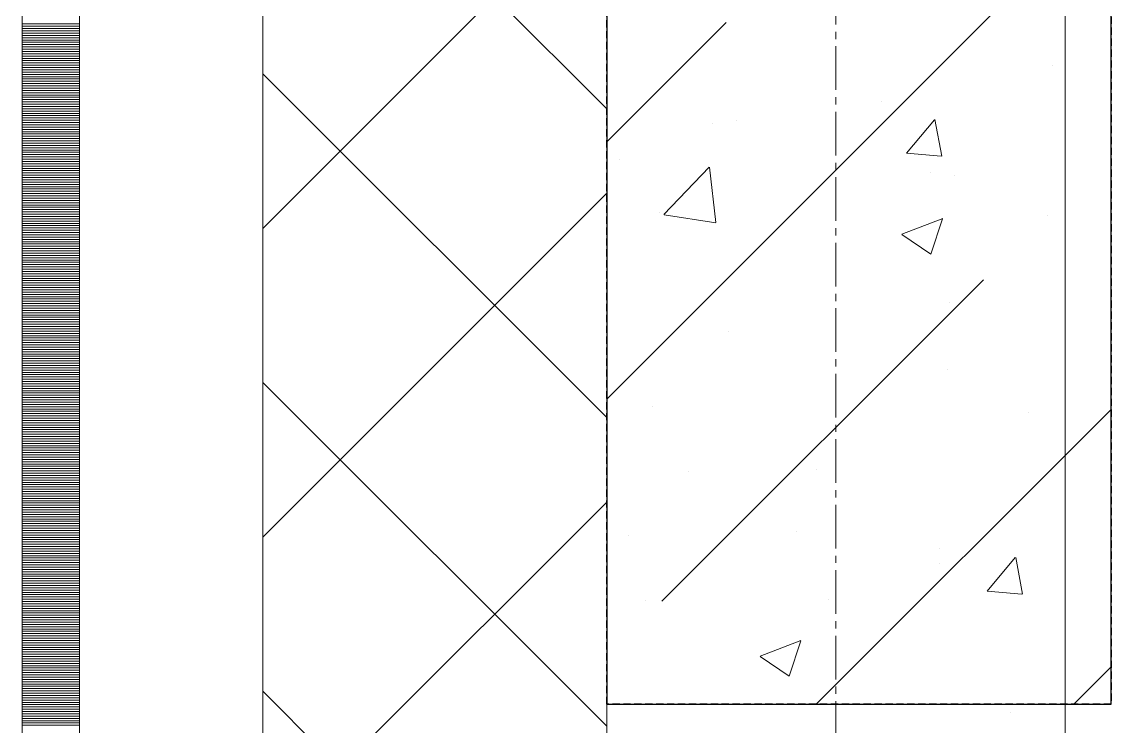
# Model space of a CAD drawing. Header units: millimetres. Extents: x 470010 to 1231400, y -134005 to 421770.
# Drawn here: x 672518.6 to 673000, y -30721.2 to -30413.7 of the extents above; entities that cross this region are included whole.
import ezdxf
from ezdxf.enums import TextEntityAlignment as Align

# ---------------------------------------------------------------- set-up
doc = ezdxf.new("R2010")
doc.units = ezdxf.units.MM
for name, pattern in [('CENTER2', [28.575, 19.05, -3.175, 3.175, -3.175]), ('DASHED', [19.05, 12.7, -6.35]), ('HIDDEN2', [4.7625, 3.175, -1.5875])]:
    doc.linetypes.add(name, pattern=pattern)
doc.layers.get('Defpoints').update_dxf_attribs({"color": 140})
doc.layers.add('АР_Делит', color=120, linetype='Continuous', lineweight=0, plot=False)
for name, color, linetype, lineweight in [('АР_Колонны', 70, 'Continuous', 30), ('АР_Стены ЖБ', 7, 'Continuous', 35), ('АР_Стены ПЕНОблок', 52, 'Continuous', 20), ('АР_Тонкая', 254, 'Continuous', 5), ('АР_Утеплитель', 31, 'Continuous', 0), ('АР_Штриховка', 8, 'Continuous', 0)]:
    doc.layers.add(name, color=color, linetype=linetype, lineweight=lineweight)
doc.layers.add('РД_Оси_100', color=7, linetype='Continuous', lineweight=0, true_color=0x525252)
doc.styles.add('style1', font='ARIALN.TTF')

# ---------------------------------------------------------------- blocks, each defined once
blk = doc.blocks.new('СОШ_2200_АР_ОСИ_М100_28.05.24')
at = {"layer": 'АР_Делит', "color": 251, "linetype": 'DASHED', "true_color": 0x636466}
blk.add_lwpolyline([(114955, 135155), (114955, -355), (93595.036, -355), (93595.036, 13855), (94145, 13855), (94145, 68320), (66055, 68320), (66055, 13857.73), (83455, 13857.73), (83455, -355), (45245, -355), (45245, 13145), (44695, 13145), (44695, 26755), (45245, 26755), (45245, 68320), (20455, 68320), (20455, 26755), (27955, 26755), (27955, 13145), (-355, 13145), (-355, 100855)], dxfattribs=at)
at = {"layer": 'РД_Оси_100', "color": 251, "linetype": 'CENTER2', "true_color": 0x636466}
blk.add_line((0, -6155), (0, 139938.679), dxfattribs=at)
blk = doc.blocks.new('A$C9108343f')
at = {"layer": 'АР_Колонны', "color": 18, "linetype": 'HIDDEN2', "lineweight": 25, "true_color": 0x000000}
for p, q in [((7054.96, 69655), (7054.96, 70555)), ((7274.96, 70555), (7274.96, 69655)), ((7274.96, 69655), (7054.96, 69655))]:
    blk.add_line(p, q, dxfattribs=at)
at = {"layer": 'АР_Колонны', "color": 18, "linetype": 'Continuous', "lineweight": 15, "true_color": 0x000000}
for p, q in [((7054.96, 70555), (7054.96, 69655)), ((7054.96, 70555), (7054.96, 69655)), ((7274.96, 69655), (7274.96, 70555)), ((7274.96, 69655), (7274.96, 70555)), ((7054.96, 69655), (7274.96, 69655)), ((7054.96, 69655), (7274.96, 69655))]:
    blk.add_line(p, q, dxfattribs=at)
at = {"layer": 'АР_Стены ЖБ', "color": 18, "linetype": 'Continuous', "lineweight": 30, "true_color": 0x000000}
for p, q in [((7054.96, 70555), (7054.96, 69655)), ((7274.96, 69655), (7274.96, 70555)), ((7054.96, 69655), (7274.96, 69655))]:
    blk.add_line(p, q, dxfattribs=at)
at = {"layer": 'АР_Стены ПЕНОблок', "color": 18, "linetype": 'Continuous', "lineweight": 20, "true_color": 0x000000}
for p, q in [((7054.96, 97555), (7054.96, 21355)), ((7254.96, 21355), (7254.96, 97555))]:
    blk.add_line(p, q, dxfattribs=at)
at = {"layer": 'АР_Тонкая', "color": 18, "linetype": 'Continuous', "lineweight": 5, "true_color": 0x000000}
for p, q in [((6799.96, 97555), (6799.96, 21355)), ((6824.96, 97555), (6824.96, 21355)), ((6824.96, 21355), (6824.96, 97555)), ((6904.96, 21355), (6904.96, 97555))]:
    blk.add_line(p, q, dxfattribs=at)
at = {"layer": 'АР_Утеплитель', "color": 18, "linetype": 'Continuous', "lineweight": 0, "true_color": 0x000000}
for p, q in [((6904.96, 97555), (6904.96, 21355)), ((7054.96, 21355), (7054.96, 97555))]:
    blk.add_line(p, q, dxfattribs=at)
at = {"layer": 'АР_Штриховка', "color": 18, "linetype": 'Continuous', "lineweight": 0, "true_color": 0x000000}
for p, q in [((7054.96, 69914.71), (6904.96, 70064.71)), ((6904.96, 69862.58), (7054.96, 70012.58)), ((6799.96, 69951.75), (6824.96, 69951.75)), ((6799.96, 69950.75), (6824.96, 69950.75)), ((6799.96, 69949.75), (6824.96, 69949.75)), ((6799.96, 69948.75), (6824.96, 69948.75)), ((6799.96, 69947.75), (6824.96, 69947.75)), ((6799.96, 69946.75), (6824.96, 69946.75)), ((6799.96, 69945.75), (6824.96, 69945.75)), ((6799.96, 69944.75), (6824.96, 69944.75)), ((6799.96, 69943.75), (6824.96, 69943.75)), ((6799.96, 69942.75), (6824.96, 69942.75)), ((6799.96, 69941.75), (6824.96, 69941.75)), ((6799.96, 69940.75), (6824.96, 69940.75)), ((6799.96, 69939.75), (6824.96, 69939.75)), ((6799.96, 69938.75), (6824.96, 69938.75)), ((6799.96, 69937.75), (6824.96, 69937.75)), ((6799.96, 69936.75), (6824.96, 69936.75)), ((6799.96, 69935.75), (6824.96, 69935.75)), ((6799.96, 69934.75), (6824.96, 69934.75)), ((6799.96, 69933.75), (6824.96, 69933.75)), ((6799.96, 69932.75), (6824.96, 69932.75)), ((6799.96, 69931.75), (6824.96, 69931.75)), ((6799.96, 69930.75), (6824.96, 69930.75)), ((7054.96, 69780.01), (6904.96, 69930.01)), ((7249.3, 69933.58), (7249.3, 69933.58)), ((6799.96, 69929.75), (6824.96, 69929.75)), ((6799.96, 69928.75), (6824.96, 69928.75)), ((6799.96, 69927.75), (6824.96, 69927.75)), ((6799.96, 69926.75), (6824.96, 69926.75)), ((6799.96, 69925.75), (6824.96, 69925.75)), ((6799.96, 69924.75), (6824.96, 69924.75)), ((6799.96, 69923.75), (6824.96, 69923.75)), ((6799.96, 69922.75), (6824.96, 69922.75)), ((6799.96, 69921.75), (6824.96, 69921.75)), ((6799.96, 69920.75), (6824.96, 69920.75)), ((6799.96, 69919.75), (6824.96, 69919.75)), ((6799.96, 69918.75), (6824.96, 69918.75)), ((6799.96, 69917.75), (6824.96, 69917.75)), ((6799.96, 69916.75), (6824.96, 69916.75)), ((6799.96, 69915.75), (6824.96, 69915.75)), ((7175.01, 69917.89), (7175.01, 69917.89)), ((6799.96, 69914.75), (6824.96, 69914.75)), ((6799.96, 69913.75), (6824.96, 69913.75)), ((6799.96, 69912.75), (6824.96, 69912.75)), ((6799.96, 69911.75), (6824.96, 69911.75)), ((6799.96, 69910.75), (6824.96, 69910.75)), ((6799.96, 69909.75), (6824.96, 69909.75)), ((6799.96, 69908.75), (6824.96, 69908.75)), ((6799.96, 69907.75), (6824.96, 69907.75)), ((6799.96, 69906.75), (6824.96, 69906.75)), ((6799.96, 69905.75), (6824.96, 69905.75)), ((7101.17, 69908.15), (7101.17, 69908.15)), ((7111.42, 69909.52), (7111.42, 69909.52)), ((7185.66, 69895.37), (7197.9, 69909.96)), ((7201.08, 69894.08), (7198.14, 69910)), ((6799.96, 69904.75), (6824.96, 69904.75)), ((6799.96, 69903.75), (6824.96, 69903.75)), ((6799.96, 69902.75), (6824.96, 69902.75)), ((6799.96, 69901.75), (6824.96, 69901.75)), ((6799.96, 69900.75), (6824.96, 69900.75)), ((6799.96, 69899.75), (6824.96, 69899.75)), ((6799.96, 69898.75), (6824.96, 69898.75)), ((6799.96, 69897.75), (6824.96, 69897.75)), ((6799.96, 69896.75), (6824.96, 69896.75)), ((6799.96, 69895.75), (6824.96, 69895.75)), ((6799.96, 69894.75), (6824.96, 69894.75)), ((6799.96, 69893.75), (6824.96, 69893.75)), ((6799.96, 69892.75), (6824.96, 69892.75)), ((6799.96, 69891.75), (6824.96, 69891.75)), ((7060.53, 69892.67), (7060.53, 69892.67)), ((7185.66, 69895.36), (7200.84, 69894.03)), ((6799.96, 69890.75), (6824.96, 69890.75)), ((6799.96, 69889.75), (6824.96, 69889.75)), ((6799.96, 69888.75), (6824.96, 69888.75)), ((6799.96, 69887.75), (6824.96, 69887.75)), ((6799.96, 69886.75), (6824.96, 69886.75)), ((7079.9, 69868.61), (7099.69, 69889.22)), ((7102.56, 69865.11), (7099.76, 69889.23)), ((7196.12, 69886.94), (7196.12, 69886.94)), ((6799.96, 69885.75), (6824.96, 69885.75)), ((6799.96, 69884.75), (6824.96, 69884.75)), ((6799.96, 69883.75), (6824.96, 69883.75)), ((6799.96, 69882.75), (6824.96, 69882.75)), ((6799.96, 69881.75), (6824.96, 69881.75)), ((7206.5, 69885.59), (7206.5, 69885.59)), ((6799.96, 69880.75), (6824.96, 69880.75)), ((6799.96, 69879.75), (6824.96, 69879.75)), ((6799.96, 69878.75), (6824.96, 69878.75)), ((6799.96, 69877.75), (6824.96, 69877.75)), ((6904.96, 69727.87), (7054.96, 69877.87)), ((6799.96, 69876.75), (6824.96, 69876.75)), ((6799.96, 69875.75), (6824.96, 69875.75)), ((6799.96, 69874.75), (6824.96, 69874.75)), ((6799.96, 69873.75), (6824.96, 69873.75)), ((6799.96, 69872.75), (6824.96, 69872.75)), ((6799.96, 69871.75), (6824.96, 69871.75)), ((6799.96, 69870.75), (6824.96, 69870.75)), ((6799.96, 69869.75), (6824.96, 69869.75)), ((6799.96, 69868.75), (6824.96, 69868.75)), ((6799.96, 69867.75), (6824.96, 69867.75)), ((7078.2, 69869.33), (7078.2, 69869.33)), ((7079.96, 69868.5), (7102.55, 69864.99)), ((6799.96, 69866.75), (6824.96, 69866.75)), ((6799.96, 69865.75), (6824.96, 69865.75)), ((6799.96, 69864.75), (6824.96, 69864.75)), ((6799.96, 69863.75), (6824.96, 69863.75)), ((6799.96, 69862.75), (6824.96, 69862.75)), ((7183.73, 69860.05), (7201.51, 69866.87)), ((7196.31, 69851.37), (7201.46, 69866.72)), ((6799.96, 69861.75), (6824.96, 69861.75)), ((6799.96, 69860.75), (6824.96, 69860.75)), ((6799.96, 69859.75), (6824.96, 69859.75)), ((6799.96, 69858.75), (6824.96, 69858.75)), ((6799.96, 69857.75), (6824.96, 69857.75)), ((7183.66, 69859.9), (7196.29, 69851.38)), ((6799.96, 69856.75), (6824.96, 69856.75)), ((6799.96, 69855.75), (6824.96, 69855.75)), ((6799.96, 69854.75), (6824.96, 69854.75)), ((6799.96, 69853.75), (6824.96, 69853.75)), ((6799.96, 69852.75), (6824.96, 69852.75)), ((6799.96, 69851.75), (6824.96, 69851.75)), ((6799.96, 69850.75), (6824.96, 69850.75)), ((6799.96, 69849.75), (6824.96, 69849.75)), ((6799.96, 69848.75), (6824.96, 69848.75)), ((6799.96, 69847.75), (6824.96, 69847.75)), ((6799.96, 69846.75), (6824.96, 69846.75)), ((6799.96, 69845.75), (6824.96, 69845.75)), ((6799.96, 69844.75), (6824.96, 69844.75)), ((6799.96, 69843.75), (6824.96, 69843.75)), ((6799.96, 69842.75), (6824.96, 69842.75)), ((6799.96, 69841.75), (6824.96, 69841.75)), ((6799.96, 69840.75), (6824.96, 69840.75)), ((6799.96, 69839.75), (6824.96, 69839.75)), ((6799.96, 69838.75), (6824.96, 69838.75)), ((6799.96, 69837.75), (6824.96, 69837.75)), ((6799.96, 69836.75), (6824.96, 69836.75)), ((6799.96, 69835.75), (6824.96, 69835.75)), ((6799.96, 69834.75), (6824.96, 69834.75)), ((6799.96, 69833.75), (6824.96, 69833.75)), ((6799.96, 69832.75), (6824.96, 69832.75)), ((6799.96, 69831.75), (6824.96, 69831.75)), ((6799.96, 69830.75), (6824.96, 69830.75)), ((6799.96, 69829.75), (6824.96, 69829.75)), ((6799.96, 69828.75), (6824.96, 69828.75)), ((7204.38, 69830.38), (7204.38, 69830.38)), ((6799.96, 69827.75), (6824.96, 69827.75)), ((6799.96, 69826.75), (6824.96, 69826.75)), ((6799.96, 69825.75), (6824.96, 69825.75)), ((6799.96, 69824.75), (6824.96, 69824.75)), ((6799.96, 69823.75), (6824.96, 69823.75)), ((6799.96, 69822.75), (6824.96, 69822.75)), ((6799.96, 69821.75), (6824.96, 69821.75)), ((6799.96, 69820.75), (6824.96, 69820.75)), ((6799.96, 69819.75), (6824.96, 69819.75)), ((6799.96, 69818.75), (6824.96, 69818.75)), ((6799.96, 69817.75), (6824.96, 69817.75)), ((6799.96, 69816.75), (6824.96, 69816.75)), ((6799.96, 69815.75), (6824.96, 69815.75)), ((6799.96, 69814.75), (6824.96, 69814.75)), ((7108.19, 69817.71), (7108.19, 69817.71)), ((6799.96, 69813.75), (6824.96, 69813.75)), ((6799.96, 69812.75), (6824.96, 69812.75)), ((6799.96, 69811.75), (6824.96, 69811.75)), ((6799.96, 69810.75), (6824.96, 69810.75)), ((6799.96, 69809.75), (6824.96, 69809.75)), ((6799.96, 69808.75), (6824.96, 69808.75)), ((6799.96, 69807.75), (6824.96, 69807.75)), ((6799.96, 69806.75), (6824.96, 69806.75)), ((6799.96, 69805.75), (6824.96, 69805.75)), ((6799.96, 69804.75), (6824.96, 69804.75)), ((6799.96, 69803.75), (6824.96, 69803.75)), ((6799.96, 69802.75), (6824.96, 69802.75)), ((6799.96, 69801.75), (6824.96, 69801.75)), ((6799.96, 69800.75), (6824.96, 69800.75)), ((7203.41, 69801.04), (7203.41, 69801.04)), ((6799.96, 69799.75), (6824.96, 69799.75)), ((6799.96, 69798.75), (6824.96, 69798.75)), ((6799.96, 69797.75), (6824.96, 69797.75)), ((6799.96, 69796.75), (6824.96, 69796.75)), ((6799.96, 69795.75), (6824.96, 69795.75)), ((7054.96, 69645.31), (6904.96, 69795.31)), ((6799.96, 69794.75), (6824.96, 69794.75)), ((6799.96, 69793.75), (6824.96, 69793.75)), ((6799.96, 69792.75), (6824.96, 69792.75)), ((6799.96, 69791.75), (6824.96, 69791.75)), ((6799.96, 69790.75), (6824.96, 69790.75)), ((6799.96, 69789.75), (6824.96, 69789.75)), ((6799.96, 69788.75), (6824.96, 69788.75)), ((6799.96, 69787.75), (6824.96, 69787.75)), ((6799.96, 69786.75), (6824.96, 69786.75)), ((6799.96, 69785.75), (6824.96, 69785.75)), ((6799.96, 69784.75), (6824.96, 69784.75)), ((6799.96, 69783.75), (6824.96, 69783.75)), ((6799.96, 69782.75), (6824.96, 69782.75)), ((6799.96, 69781.75), (6824.96, 69781.75)), ((6799.96, 69780.75), (6824.96, 69780.75)), ((7075.12, 69784.78), (7075.12, 69784.78)), ((7238.82, 69782.02), (7238.82, 69782.02)), ((6799.96, 69779.75), (6824.96, 69779.75)), ((6799.96, 69778.75), (6824.96, 69778.75)), ((6799.96, 69777.75), (6824.96, 69777.75)), ((6799.96, 69776.75), (6824.96, 69776.75)), ((6799.96, 69775.75), (6824.96, 69775.75)), ((6799.96, 69774.75), (6824.96, 69774.75)), ((6799.96, 69773.75), (6824.96, 69773.75)), ((6799.96, 69772.75), (6824.96, 69772.75)), ((6799.96, 69771.75), (6824.96, 69771.75)), ((6799.96, 69770.75), (6824.96, 69770.75)), ((6799.96, 69769.75), (6824.96, 69769.75)), ((6799.96, 69768.75), (6824.96, 69768.75)), ((6799.96, 69767.75), (6824.96, 69767.75)), ((6799.96, 69766.75), (6824.96, 69766.75)), ((6799.96, 69765.75), (6824.96, 69765.75)), ((6799.96, 69764.75), (6824.96, 69764.75)), ((6799.96, 69763.75), (6824.96, 69763.75)), ((6799.96, 69762.75), (6824.96, 69762.75)), ((6799.96, 69761.75), (6824.96, 69761.75)), ((6799.96, 69760.75), (6824.96, 69760.75)), ((6799.96, 69759.75), (6824.96, 69759.75)), ((6799.96, 69758.75), (6824.96, 69758.75)), ((6799.96, 69757.75), (6824.96, 69757.75)), ((6799.96, 69756.75), (6824.96, 69756.75)), ((7090.69, 69756.6), (7090.69, 69756.6)), ((7146.66, 69757.15), (7146.66, 69757.15)), ((6799.96, 69755.75), (6824.96, 69755.75)), ((6799.96, 69754.75), (6824.96, 69754.75)), ((6799.96, 69753.75), (6824.96, 69753.75)), ((6799.96, 69752.75), (6824.96, 69752.75)), ((6799.96, 69751.75), (6824.96, 69751.75)), ((6799.96, 69750.75), (6824.96, 69750.75)), ((6799.96, 69749.75), (6824.96, 69749.75)), ((6799.96, 69748.75), (6824.96, 69748.75)), ((6799.96, 69747.75), (6824.96, 69747.75)), ((6799.96, 69746.75), (6824.96, 69746.75)), ((6799.96, 69745.75), (6824.96, 69745.75)), ((6799.96, 69744.75), (6824.96, 69744.75)), ((6799.96, 69743.75), (6824.96, 69743.75)), ((6799.96, 69742.75), (6824.96, 69742.75)), ((6904.96, 69593.17), (7054.96, 69743.17)), ((6799.96, 69741.75), (6824.96, 69741.75)), ((6799.96, 69740.75), (6824.96, 69740.75)), ((6799.96, 69739.75), (6824.96, 69739.75)), ((6799.96, 69738.75), (6824.96, 69738.75)), ((6799.96, 69737.75), (6824.96, 69737.75)), ((6799.96, 69736.75), (6824.96, 69736.75)), ((6799.96, 69735.75), (6824.96, 69735.75)), ((6799.96, 69734.75), (6824.96, 69734.75)), ((6799.96, 69733.75), (6824.96, 69733.75)), ((6799.96, 69732.75), (6824.96, 69732.75)), ((6799.96, 69731.75), (6824.96, 69731.75)), ((6799.96, 69730.75), (6824.96, 69730.75)), ((6799.96, 69729.75), (6824.96, 69729.75)), ((6799.96, 69728.75), (6824.96, 69728.75)), ((6799.96, 69727.75), (6824.96, 69727.75)), ((7064.62, 69728.76), (7064.62, 69728.76)), ((7137.56, 69730.2), (7137.56, 69730.2)), ((6799.96, 69726.75), (6824.96, 69726.75)), ((6799.96, 69725.75), (6824.96, 69725.75)), ((6799.96, 69724.75), (6824.96, 69724.75)), ((6799.96, 69723.75), (6824.96, 69723.75)), ((7200.21, 69723.03), (7200.21, 69723.03)), ((6799.96, 69722.75), (6824.96, 69722.75)), ((6799.96, 69721.75), (6824.96, 69721.75)), ((6799.96, 69720.75), (6824.96, 69720.75)), ((6799.96, 69719.75), (6824.96, 69719.75)), ((6799.96, 69718.75), (6824.96, 69718.75)), ((7220.9, 69704.31), (7233.15, 69718.9)), ((7236.32, 69703.02), (7233.39, 69718.94)), ((6799.96, 69717.75), (6824.96, 69717.75)), ((6799.96, 69716.75), (6824.96, 69716.75)), ((6799.96, 69715.75), (6824.96, 69715.75)), ((6799.96, 69714.75), (6824.96, 69714.75)), ((6799.96, 69713.75), (6824.96, 69713.75)), ((7200.32, 69716.48), (7200.32, 69716.48)), ((6799.96, 69712.75), (6824.96, 69712.75)), ((6799.96, 69711.75), (6824.96, 69711.75)), ((6799.96, 69710.75), (6824.96, 69710.75)), ((6799.96, 69709.75), (6824.96, 69709.75)), ((6799.96, 69708.75), (6824.96, 69708.75)), ((6799.96, 69707.75), (6824.96, 69707.75)), ((6799.96, 69706.75), (6824.96, 69706.75)), ((6799.96, 69705.75), (6824.96, 69705.75)), ((6799.96, 69704.75), (6824.96, 69704.75)), ((6799.96, 69703.75), (6824.96, 69703.75)), ((7220.9, 69704.31), (7236.08, 69702.98)), ((6799.96, 69702.75), (6824.96, 69702.75)), ((6799.96, 69701.75), (6824.96, 69701.75)), ((6799.96, 69700.75), (6824.96, 69700.75)), ((6799.96, 69699.75), (6824.96, 69699.75)), ((6799.96, 69698.75), (6824.96, 69698.75)), ((7072.03, 69700.22), (7072.03, 69700.22)), ((7151.55, 69700.83), (7151.55, 69700.83)), ((6799.96, 69697.75), (6824.96, 69697.75)), ((6799.96, 69696.75), (6824.96, 69696.75)), ((6799.96, 69695.75), (6824.96, 69695.75)), ((6799.96, 69694.75), (6824.96, 69694.75)), ((6799.96, 69693.75), (6824.96, 69693.75)), ((6799.96, 69692.75), (6824.96, 69692.75)), ((6799.96, 69691.75), (6824.96, 69691.75)), ((6799.96, 69690.75), (6824.96, 69690.75)), ((6799.96, 69689.75), (6824.96, 69689.75)), ((6799.96, 69688.75), (6824.96, 69688.75)), ((6799.96, 69687.75), (6824.96, 69687.75)), ((6799.96, 69686.75), (6824.96, 69686.75)), ((6799.96, 69685.75), (6824.96, 69685.75)), ((6799.96, 69684.75), (6824.96, 69684.75)), ((6799.96, 69683.75), (6824.96, 69683.75)), ((6799.96, 69682.75), (6824.96, 69682.75)), ((6799.96, 69681.75), (6824.96, 69681.75)), ((6799.96, 69680.75), (6824.96, 69680.75)), ((6799.96, 69679.75), (6824.96, 69679.75)), ((7121.92, 69675.86), (7139.71, 69682.69)), ((7134.5, 69667.18), (7139.65, 69682.53)), ((6799.96, 69678.75), (6824.96, 69678.75)), ((6799.96, 69677.75), (6824.96, 69677.75)), ((6799.96, 69676.75), (6824.96, 69676.75)), ((6799.96, 69675.75), (6824.96, 69675.75)), ((6799.96, 69674.75), (6824.96, 69674.75)), ((7121.86, 69675.71), (7134.49, 69667.19)), ((6799.96, 69673.75), (6824.96, 69673.75)), ((6799.96, 69672.75), (6824.96, 69672.75)), ((6799.96, 69671.75), (6824.96, 69671.75)), ((6799.96, 69670.75), (6824.96, 69670.75)), ((6799.96, 69669.75), (6824.96, 69669.75)), ((6799.96, 69668.75), (6824.96, 69668.75)), ((6799.96, 69667.75), (6824.96, 69667.75)), ((6799.96, 69666.75), (6824.96, 69666.75)), ((6799.96, 69665.75), (6824.96, 69665.75)), ((6799.96, 69664.75), (6824.96, 69664.75)), ((6799.96, 69663.75), (6824.96, 69663.75)), ((6799.96, 69662.75), (6824.96, 69662.75)), ((6799.96, 69661.75), (6824.96, 69661.75)), ((6799.96, 69660.75), (6824.96, 69660.75)), ((7054.96, 69510.6), (6904.96, 69660.6)), ((6799.96, 69659.75), (6824.96, 69659.75)), ((6799.96, 69658.75), (6824.96, 69658.75)), ((6799.96, 69657.75), (6824.96, 69657.75)), ((6799.96, 69656.75), (6824.96, 69656.75)), ((6799.96, 69655.75), (6824.96, 69655.75)), ((6799.96, 69654.75), (6824.96, 69654.75)), ((6799.96, 69653.75), (6824.96, 69653.75)), ((6799.96, 69652.75), (6824.96, 69652.75)), ((6799.96, 69651.75), (6824.96, 69651.75)), ((6799.96, 69650.75), (6824.96, 69650.75)), ((7231.16, 69651.13), (7231.16, 69651.13)), ((6799.96, 69649.75), (6824.96, 69649.75)), ((6799.96, 69648.75), (6824.96, 69648.75)), ((6799.96, 69647.75), (6824.96, 69647.75)), ((6799.96, 69646.75), (6824.96, 69646.75)), ((6799.96, 69645.75), (6824.96, 69645.75))]:
    blk.add_line(p, q, dxfattribs=at)
at = {"layer": 'АР_Штриховка', "color": 18, "linetype": 'Continuous', "lineweight": 5, "true_color": 0x000000}
for p, q in [((7054.96, 69788.07), (7274.96, 70008.07)), ((7054.96, 69900.32), (7107.05, 69952.42)), ((7247.37, 69868.23), (7247.37, 69868.23)), ((7078.99, 69699.85), (7219.31, 69840.17)), ((7146.39, 69655), (7274.96, 69783.56)), ((7258.65, 69655), (7274.96, 69671.31))]:
    blk.add_line(p, q, dxfattribs=at)
at = {"layer": 'РД_Оси_100'}
blk.add_blockref('СОШ_2200_АР_ОСИ_М100_28.05.24', (7154.96, 6755), dxfattribs=at)
at = {"layer": 'Defpoints', "color": 18, "true_color": 0x000000, "style": 'style1'}
for p in [(143949.34, 316089.12), (143974.98, 281639.5), (143890.4, 273244.71), (143839.99, 264276.81), (143967.75, 254892.38), (12251.96, 104178.14), (12382.58, 96023.14)]:
    blk.add_attdef('АР-ПОМЕЩЕНИЕ:НАИМЕНОВАНИЕ', text='', height=100, dxfattribs=at).set_placement(p, align=Align.MIDDLE)
at = {"layer": 'Defpoints', "color": 18, "true_color": 0x000000, "style": 'style1', "flags": 8}
for p in [(143951.3, 279099.09), (143848.34, 269251.11), (143875.33, 260094.25), (144049.74, 250824.7), (163419.28, 238153.36), (155897.46, 237965.97), (183037.2, 237965.97), (143342.94, 237876.19)]:
    blk.add_attdef('АР-ПОМЕЩЕНИЕ:НАИМЕНОВАНИЕ', text='', height=100, dxfattribs=at).set_placement(p, align=Align.MIDDLE)

msp = doc.modelspace()

# ---------------------------------------------------------------- linework, layer by layer
at = {"layer": 'АР_Колонны', "color": 18, "linetype": 'HIDDEN2', "lineweight": 25, "true_color": 0x000000}
for p, q in [((672773.57, -30711.242), (672773.57, -29811.242)), ((672993.57, -29811.242), (672993.57, -30711.242)), ((672993.57, -30711.242), (672773.57, -30711.242))]:
    msp.add_line(p, q, dxfattribs=at)
at = {"layer": 'АР_Колонны', "color": 18, "linetype": 'Continuous', "lineweight": 15, "true_color": 0x000000}
for p, q in [((672773.57, -29811.242), (672773.57, -30711.242)), ((672773.57, -29811.242), (672773.57, -30711.242)), ((672993.57, -30711.242), (672993.57, -29811.242)), ((672993.57, -30711.242), (672993.57, -29811.242)), ((672773.57, -30711.242), (672993.57, -30711.242)), ((672773.57, -30711.242), (672993.57, -30711.242))]:
    msp.add_line(p, q, dxfattribs=at)
at = {"layer": 'АР_Стены ЖБ', "color": 18, "linetype": 'Continuous', "lineweight": 30, "true_color": 0x000000}
for p, q in [((672773.57, -29811.242), (672773.57, -30711.242)), ((672993.57, -30711.242), (672993.57, -29811.242)), ((672773.57, -30711.242), (672993.57, -30711.242))]:
    msp.add_line(p, q, dxfattribs=at)
at = {"layer": 'АР_Стены ПЕНОблок', "color": 18, "linetype": 'Continuous', "lineweight": 20, "true_color": 0x000000}
for p, q in [((672773.57, -2811.242), (672773.57, -79011.242)), ((672973.57, -79011.242), (672973.57, -2811.242))]:
    msp.add_line(p, q, dxfattribs=at)
at = {"layer": 'АР_Тонкая', "color": 18, "linetype": 'Continuous', "lineweight": 5, "true_color": 0x000000}
for p, q in [((672518.57, -2811.242), (672518.57, -79011.242)), ((672543.57, -2811.242), (672543.57, -79011.242)), ((672543.57, -79011.242), (672543.57, -2811.242)), ((672623.57, -79011.242), (672623.57, -2811.242))]:
    msp.add_line(p, q, dxfattribs=at)
at = {"layer": 'АР_Утеплитель', "color": 18, "linetype": 'Continuous', "lineweight": 0, "true_color": 0x000000}
for p, q in [((672623.57, -2811.242), (672623.57, -79011.242)), ((672773.57, -79011.242), (672773.57, -2811.242))]:
    msp.add_line(p, q, dxfattribs=at)
at = {"layer": 'АР_Штриховка', "color": 18, "linetype": 'Continuous', "lineweight": 0, "true_color": 0x000000}
for p, q in [((672773.57, -30451.529), (672623.57, -30301.529)), ((672623.57, -30503.666), (672773.57, -30353.666)), ((672518.57, -30414.492), (672543.57, -30414.492)), ((672518.57, -30415.492), (672543.57, -30415.492)), ((672518.57, -30416.492), (672543.57, -30416.492)), ((672518.57, -30417.492), (672543.57, -30417.492)), ((672518.57, -30418.492), (672543.57, -30418.492)), ((672518.57, -30419.492), (672543.57, -30419.492)), ((672518.57, -30420.492), (672543.57, -30420.492)), ((672518.57, -30421.492), (672543.57, -30421.492)), ((672518.57, -30422.492), (672543.57, -30422.492)), ((672518.57, -30423.492), (672543.57, -30423.492)), ((672518.57, -30424.492), (672543.57, -30424.492)), ((672518.57, -30425.492), (672543.57, -30425.492)), ((672518.57, -30426.492), (672543.57, -30426.492)), ((672518.57, -30427.492), (672543.57, -30427.492)), ((672518.57, -30428.492), (672543.57, -30428.492)), ((672518.57, -30429.492), (672543.57, -30429.492)), ((672518.57, -30430.492), (672543.57, -30430.492)), ((672518.57, -30431.492), (672543.57, -30431.492)), ((672518.57, -30432.492), (672543.57, -30432.492)), ((672518.57, -30433.492), (672543.57, -30433.492)), ((672518.57, -30434.492), (672543.57, -30434.492)), ((672518.57, -30435.492), (672543.57, -30435.492)), ((672518.57, -30436.492), (672543.57, -30436.492)), ((672518.57, -30437.492), (672543.57, -30437.492)), ((672518.57, -30438.492), (672543.57, -30438.492)), ((672773.57, -30586.233), (672623.57, -30436.233)), ((672518.57, -30439.492), (672543.57, -30439.492)), ((672518.57, -30440.492), (672543.57, -30440.492)), ((672518.57, -30441.492), (672543.57, -30441.492)), ((672518.57, -30442.492), (672543.57, -30442.492)), ((672518.57, -30443.492), (672543.57, -30443.492)), ((672518.57, -30444.492), (672543.57, -30444.492)), ((672518.57, -30445.492), (672543.57, -30445.492)), ((672518.57, -30446.492), (672543.57, -30446.492)), ((672518.57, -30447.492), (672543.57, -30447.492)), ((672518.57, -30448.492), (672543.57, -30448.492)), ((672518.57, -30449.492), (672543.57, -30449.492)), ((672518.57, -30450.492), (672543.57, -30450.492)), ((672518.57, -30451.492), (672543.57, -30451.492)), ((672518.57, -30452.492), (672543.57, -30452.492)), ((672518.57, -30453.492), (672543.57, -30453.492)), ((672518.57, -30454.492), (672543.57, -30454.492)), ((672518.57, -30455.492), (672543.57, -30455.492)), ((672518.57, -30456.492), (672543.57, -30456.492)), ((672518.57, -30457.492), (672543.57, -30457.492)), ((672904.271, -30470.875), (672916.516, -30456.282)), ((672919.694, -30472.163), (672916.757, -30456.242)), ((672518.57, -30458.492), (672543.57, -30458.492)), ((672518.57, -30459.492), (672543.57, -30459.492)), ((672518.57, -30460.492), (672543.57, -30460.492)), ((672518.57, -30461.492), (672543.57, -30461.492)), ((672518.57, -30462.492), (672543.57, -30462.492)), ((672518.57, -30463.492), (672543.57, -30463.492)), ((672518.57, -30464.492), (672543.57, -30464.492)), ((672518.57, -30465.492), (672543.57, -30465.492)), ((672518.57, -30466.492), (672543.57, -30466.492)), ((672518.57, -30467.492), (672543.57, -30467.492)), ((672518.57, -30468.492), (672543.57, -30468.492)), ((672518.57, -30469.492), (672543.57, -30469.492)), ((672518.57, -30470.492), (672543.57, -30470.492)), ((672518.57, -30471.492), (672543.57, -30471.492)), ((672518.57, -30472.492), (672543.57, -30472.492)), ((672904.27, -30470.879), (672919.452, -30472.207)), ((672518.57, -30473.492), (672543.57, -30473.492)), ((672518.57, -30474.492), (672543.57, -30474.492)), ((672518.57, -30475.492), (672543.57, -30475.492)), ((672518.57, -30476.492), (672543.57, -30476.492)), ((672518.57, -30477.492), (672543.57, -30477.492)), ((672798.517, -30497.637), (672818.3, -30477.018)), ((672821.176, -30501.132), (672818.369, -30477.01)), ((672518.57, -30478.492), (672543.57, -30478.492)), ((672518.57, -30479.492), (672543.57, -30479.492)), ((672518.57, -30480.492), (672543.57, -30480.492)), ((672518.57, -30481.492), (672543.57, -30481.492)), ((672518.57, -30482.492), (672543.57, -30482.492)), ((672518.57, -30483.492), (672543.57, -30483.492)), ((672518.57, -30484.492), (672543.57, -30484.492)), ((672518.57, -30485.492), (672543.57, -30485.492)), ((672518.57, -30486.492), (672543.57, -30486.492)), ((672518.57, -30487.492), (672543.57, -30487.492)), ((672518.57, -30488.492), (672543.57, -30488.492)), ((672518.57, -30489.492), (672543.57, -30489.492)), ((672518.57, -30490.492), (672543.57, -30490.492)), ((672518.57, -30491.492), (672543.57, -30491.492)), ((672623.57, -30638.37), (672773.57, -30488.37)), ((672518.57, -30492.492), (672543.57, -30492.492)), ((672518.57, -30493.492), (672543.57, -30493.492)), ((672518.57, -30494.492), (672543.57, -30494.492)), ((672518.57, -30495.492), (672543.57, -30495.492)), ((672518.57, -30496.492), (672543.57, -30496.492)), ((672518.57, -30497.492), (672543.57, -30497.492)), ((672518.57, -30498.492), (672543.57, -30498.492)), ((672518.57, -30499.492), (672543.57, -30499.492)), ((672518.57, -30500.492), (672543.57, -30500.492)), ((672518.57, -30501.492), (672543.57, -30501.492)), ((672798.568, -30497.745), (672821.158, -30501.248)), ((672902.338, -30506.195), (672920.123, -30499.368)), ((672914.919, -30514.872), (672920.069, -30499.523)), ((672518.57, -30502.492), (672543.57, -30502.492)), ((672518.57, -30503.492), (672543.57, -30503.492)), ((672518.57, -30504.492), (672543.57, -30504.492)), ((672518.57, -30505.492), (672543.57, -30505.492)), ((672902.27, -30506.345), (672914.905, -30514.867)), ((672518.57, -30506.492), (672543.57, -30506.492)), ((672518.57, -30507.492), (672543.57, -30507.492)), ((672518.57, -30508.492), (672543.57, -30508.492)), ((672518.57, -30509.492), (672543.57, -30509.492)), ((672518.57, -30510.492), (672543.57, -30510.492)), ((672518.57, -30511.492), (672543.57, -30511.492)), ((672518.57, -30512.492), (672543.57, -30512.492)), ((672518.57, -30513.492), (672543.57, -30513.492)), ((672518.57, -30514.492), (672543.57, -30514.492)), ((672518.57, -30515.492), (672543.57, -30515.492)), ((672518.57, -30516.492), (672543.57, -30516.492)), ((672518.57, -30517.492), (672543.57, -30517.492)), ((672518.57, -30518.492), (672543.57, -30518.492)), ((672518.57, -30519.492), (672543.57, -30519.492)), ((672518.57, -30520.492), (672543.57, -30520.492)), ((672518.57, -30521.492), (672543.57, -30521.492)), ((672518.57, -30522.492), (672543.57, -30522.492)), ((672518.57, -30523.492), (672543.57, -30523.492)), ((672518.57, -30524.492), (672543.57, -30524.492)), ((672518.57, -30525.492), (672543.57, -30525.492)), ((672518.57, -30526.492), (672543.57, -30526.492)), ((672518.57, -30527.492), (672543.57, -30527.492)), ((672518.57, -30528.492), (672543.57, -30528.492)), ((672518.57, -30529.492), (672543.57, -30529.492)), ((672518.57, -30530.492), (672543.57, -30530.492)), ((672518.57, -30531.492), (672543.57, -30531.492)), ((672518.57, -30532.492), (672543.57, -30532.492)), ((672518.57, -30533.492), (672543.57, -30533.492)), ((672518.57, -30534.492), (672543.57, -30534.492)), ((672518.57, -30535.492), (672543.57, -30535.492)), ((672518.57, -30536.492), (672543.57, -30536.492)), ((672518.57, -30537.492), (672543.57, -30537.492)), ((672518.57, -30538.492), (672543.57, -30538.492)), ((672518.57, -30539.492), (672543.57, -30539.492)), ((672518.57, -30540.492), (672543.57, -30540.492)), ((672518.57, -30541.492), (672543.57, -30541.492)), ((672518.57, -30542.492), (672543.57, -30542.492)), ((672518.57, -30543.492), (672543.57, -30543.492)), ((672518.57, -30544.492), (672543.57, -30544.492)), ((672518.57, -30545.492), (672543.57, -30545.492)), ((672518.57, -30546.492), (672543.57, -30546.492)), ((672518.57, -30547.492), (672543.57, -30547.492)), ((672518.57, -30548.492), (672543.57, -30548.492)), ((672518.57, -30549.492), (672543.57, -30549.492)), ((672518.57, -30550.492), (672543.57, -30550.492)), ((672518.57, -30551.492), (672543.57, -30551.492)), ((672518.57, -30552.492), (672543.57, -30552.492)), ((672518.57, -30553.492), (672543.57, -30553.492)), ((672518.57, -30554.492), (672543.57, -30554.492)), ((672518.57, -30555.492), (672543.57, -30555.492)), ((672518.57, -30556.492), (672543.57, -30556.492)), ((672518.57, -30557.492), (672543.57, -30557.492)), ((672518.57, -30558.492), (672543.57, -30558.492)), ((672518.57, -30559.492), (672543.57, -30559.492)), ((672518.57, -30560.492), (672543.57, -30560.492)), ((672518.57, -30561.492), (672543.57, -30561.492)), ((672518.57, -30562.492), (672543.57, -30562.492)), ((672518.57, -30563.492), (672543.57, -30563.492)), ((672518.57, -30564.492), (672543.57, -30564.492)), ((672518.57, -30565.492), (672543.57, -30565.492)), ((672518.57, -30566.492), (672543.57, -30566.492)), ((672518.57, -30567.492), (672543.57, -30567.492)), ((672518.57, -30568.492), (672543.57, -30568.492)), ((672518.57, -30569.492), (672543.57, -30569.492)), ((672518.57, -30570.492), (672543.57, -30570.492)), ((672518.57, -30571.492), (672543.57, -30571.492)), ((672518.57, -30572.492), (672543.57, -30572.492)), ((672518.57, -30573.492), (672543.57, -30573.492)), ((672773.57, -30720.937), (672623.57, -30570.937)), ((672518.57, -30574.492), (672543.57, -30574.492)), ((672518.57, -30575.492), (672543.57, -30575.492)), ((672518.57, -30576.492), (672543.57, -30576.492)), ((672518.57, -30577.492), (672543.57, -30577.492)), ((672518.57, -30578.492), (672543.57, -30578.492)), ((672518.57, -30579.492), (672543.57, -30579.492)), ((672518.57, -30580.492), (672543.57, -30580.492)), ((672518.57, -30581.492), (672543.57, -30581.492)), ((672518.57, -30582.492), (672543.57, -30582.492)), ((672518.57, -30583.492), (672543.57, -30583.492)), ((672518.57, -30584.492), (672543.57, -30584.492)), ((672518.57, -30585.492), (672543.57, -30585.492)), ((672518.57, -30586.492), (672543.57, -30586.492)), ((672518.57, -30587.492), (672543.57, -30587.492)), ((672518.57, -30588.492), (672543.57, -30588.492)), ((672518.57, -30589.492), (672543.57, -30589.492)), ((672518.57, -30590.492), (672543.57, -30590.492)), ((672518.57, -30591.492), (672543.57, -30591.492)), ((672518.57, -30592.492), (672543.57, -30592.492)), ((672518.57, -30593.492), (672543.57, -30593.492)), ((672518.57, -30594.492), (672543.57, -30594.492)), ((672518.57, -30595.492), (672543.57, -30595.492)), ((672518.57, -30596.492), (672543.57, -30596.492)), ((672518.57, -30597.492), (672543.57, -30597.492)), ((672518.57, -30598.492), (672543.57, -30598.492)), ((672518.57, -30599.492), (672543.57, -30599.492)), ((672518.57, -30600.492), (672543.57, -30600.492)), ((672518.57, -30601.492), (672543.57, -30601.492)), ((672518.57, -30602.492), (672543.57, -30602.492)), ((672518.57, -30603.492), (672543.57, -30603.492)), ((672518.57, -30604.492), (672543.57, -30604.492)), ((672518.57, -30605.492), (672543.57, -30605.492)), ((672518.57, -30606.492), (672543.57, -30606.492)), ((672518.57, -30607.492), (672543.57, -30607.492)), ((672518.57, -30608.492), (672543.57, -30608.492)), ((672518.57, -30609.492), (672543.57, -30609.492)), ((672518.57, -30610.492), (672543.57, -30610.492)), ((672518.57, -30611.492), (672543.57, -30611.492)), ((672518.57, -30612.492), (672543.57, -30612.492)), ((672518.57, -30613.492), (672543.57, -30613.492)), ((672518.57, -30614.492), (672543.57, -30614.492)), ((672518.57, -30615.492), (672543.57, -30615.492)), ((672518.57, -30616.492), (672543.57, -30616.492)), ((672518.57, -30617.492), (672543.57, -30617.492)), ((672518.57, -30618.492), (672543.57, -30618.492)), ((672518.57, -30619.492), (672543.57, -30619.492)), ((672518.57, -30620.492), (672543.57, -30620.492)), ((672518.57, -30621.492), (672543.57, -30621.492)), ((672518.57, -30622.492), (672543.57, -30622.492)), ((672518.57, -30623.492), (672543.57, -30623.492)), ((672518.57, -30624.492), (672543.57, -30624.492)), ((672518.57, -30625.492), (672543.57, -30625.492)), ((672518.57, -30626.492), (672543.57, -30626.492)), ((672623.57, -30773.074), (672773.57, -30623.074)), ((672518.57, -30627.492), (672543.57, -30627.492)), ((672518.57, -30628.492), (672543.57, -30628.492)), ((672518.57, -30629.492), (672543.57, -30629.492)), ((672518.57, -30630.492), (672543.57, -30630.492)), ((672518.57, -30631.492), (672543.57, -30631.492)), ((672518.57, -30632.492), (672543.57, -30632.492)), ((672518.57, -30633.492), (672543.57, -30633.492)), ((672518.57, -30634.492), (672543.57, -30634.492)), ((672518.57, -30635.492), (672543.57, -30635.492)), ((672518.57, -30636.492), (672543.57, -30636.492)), ((672518.57, -30637.492), (672543.57, -30637.492)), ((672518.57, -30638.492), (672543.57, -30638.492)), ((672518.57, -30639.492), (672543.57, -30639.492)), ((672518.57, -30640.492), (672543.57, -30640.492)), ((672518.57, -30641.492), (672543.57, -30641.492)), ((672518.57, -30642.492), (672543.57, -30642.492)), ((672518.57, -30643.492), (672543.57, -30643.492)), ((672518.57, -30644.492), (672543.57, -30644.492)), ((672518.57, -30645.492), (672543.57, -30645.492)), ((672518.57, -30646.492), (672543.57, -30646.492)), ((672518.57, -30647.492), (672543.57, -30647.492)), ((672518.57, -30648.492), (672543.57, -30648.492)), ((672518.57, -30649.492), (672543.57, -30649.492)), ((672518.57, -30650.492), (672543.57, -30650.492)), ((672939.514, -30661.932), (672951.759, -30647.338)), ((672954.937, -30663.22), (672952, -30647.298)), ((672518.57, -30651.492), (672543.57, -30651.492)), ((672518.57, -30652.492), (672543.57, -30652.492)), ((672518.57, -30653.492), (672543.57, -30653.492)), ((672518.57, -30654.492), (672543.57, -30654.492)), ((672518.57, -30655.492), (672543.57, -30655.492)), ((672518.57, -30656.492), (672543.57, -30656.492)), ((672518.57, -30657.492), (672543.57, -30657.492)), ((672518.57, -30658.492), (672543.57, -30658.492)), ((672518.57, -30659.492), (672543.57, -30659.492)), ((672518.57, -30660.492), (672543.57, -30660.492)), ((672518.57, -30661.492), (672543.57, -30661.492)), ((672518.57, -30662.492), (672543.57, -30662.492)), ((672518.57, -30663.492), (672543.57, -30663.492)), ((672518.57, -30664.492), (672543.57, -30664.492)), ((672939.514, -30661.936), (672954.696, -30663.264)), ((672518.57, -30665.492), (672543.57, -30665.492)), ((672518.57, -30666.492), (672543.57, -30666.492)), ((672518.57, -30667.492), (672543.57, -30667.492)), ((672518.57, -30668.492), (672543.57, -30668.492)), ((672518.57, -30669.492), (672543.57, -30669.492)), ((672518.57, -30670.492), (672543.57, -30670.492)), ((672518.57, -30671.492), (672543.57, -30671.492)), ((672518.57, -30672.492), (672543.57, -30672.492)), ((672518.57, -30673.492), (672543.57, -30673.492)), ((672518.57, -30674.492), (672543.57, -30674.492)), ((672518.57, -30675.492), (672543.57, -30675.492)), ((672518.57, -30676.492), (672543.57, -30676.492)), ((672518.57, -30677.492), (672543.57, -30677.492)), ((672518.57, -30678.492), (672543.57, -30678.492)), ((672518.57, -30679.492), (672543.57, -30679.492)), ((672518.57, -30680.492), (672543.57, -30680.492)), ((672518.57, -30681.492), (672543.57, -30681.492)), ((672518.57, -30682.492), (672543.57, -30682.492)), ((672518.57, -30683.492), (672543.57, -30683.492)), ((672518.57, -30684.492), (672543.57, -30684.492)), ((672840.536, -30690.383), (672858.321, -30683.556)), ((672853.117, -30699.06), (672858.267, -30683.711)), ((672518.57, -30685.492), (672543.57, -30685.492)), ((672518.57, -30686.492), (672543.57, -30686.492)), ((672518.57, -30687.492), (672543.57, -30687.492)), ((672518.57, -30688.492), (672543.57, -30688.492)), ((672518.57, -30689.492), (672543.57, -30689.492)), ((672518.57, -30690.492), (672543.57, -30690.492)), ((672518.57, -30691.492), (672543.57, -30691.492)), ((672518.57, -30692.492), (672543.57, -30692.492)), ((672518.57, -30693.492), (672543.57, -30693.492)), ((672840.468, -30690.533), (672853.102, -30699.055)), ((672518.57, -30694.492), (672543.57, -30694.492)), ((672518.57, -30695.492), (672543.57, -30695.492)), ((672518.57, -30696.492), (672543.57, -30696.492)), ((672518.57, -30697.492), (672543.57, -30697.492)), ((672518.57, -30698.492), (672543.57, -30698.492)), ((672518.57, -30699.492), (672543.57, -30699.492)), ((672518.57, -30700.492), (672543.57, -30700.492)), ((672518.57, -30701.492), (672543.57, -30701.492)), ((672518.57, -30702.492), (672543.57, -30702.492)), ((672518.57, -30703.492), (672543.57, -30703.492)), ((672518.57, -30704.492), (672543.57, -30704.492)), ((672518.57, -30705.492), (672543.57, -30705.492)), ((672518.57, -30706.492), (672543.57, -30706.492)), ((672518.57, -30707.492), (672543.57, -30707.492)), ((672518.57, -30708.492), (672543.57, -30708.492)), ((672773.57, -30855.641), (672623.57, -30705.641)), ((672518.57, -30709.492), (672543.57, -30709.492)), ((672518.57, -30710.492), (672543.57, -30710.492)), ((672518.57, -30711.492), (672543.57, -30711.492)), ((672518.57, -30712.492), (672543.57, -30712.492)), ((672518.57, -30713.492), (672543.57, -30713.492)), ((672518.57, -30714.492), (672543.57, -30714.492)), ((672518.57, -30715.492), (672543.57, -30715.492)), ((672518.57, -30716.492), (672543.57, -30716.492)), ((672518.57, -30717.492), (672543.57, -30717.492)), ((672518.57, -30718.492), (672543.57, -30718.492)), ((672518.57, -30719.492), (672543.57, -30719.492)), ((672518.57, -30720.492), (672543.57, -30720.492))]:
    msp.add_line(p, q, dxfattribs=at)
at = {"layer": 'АР_Штриховка', "color": 18, "linetype": 'Continuous', "lineweight": 5, "true_color": 0x000000}
for p, q in [((672773.57, -30578.173), (672993.57, -30358.173)), ((672773.57, -30465.92), (672825.666, -30413.823)), ((672797.603, -30666.393), (672937.92, -30526.076)), ((672865.007, -30711.242), (672993.57, -30582.679)), ((672977.26, -30711.242), (672993.57, -30694.932))]:
    msp.add_line(p, q, dxfattribs=at)

# ---------------------------------------------------------------- block references
msp.add_blockref('A$C9108343f', (665718.612, -100366.242))
at = {"layer": 'РД_Оси_100'}
msp.add_blockref('СОШ_2200_АР_ОСИ_М100_28.05.24', (672873.57, -93611.242), dxfattribs=at)

doc.saveas('drawing.dxf')
